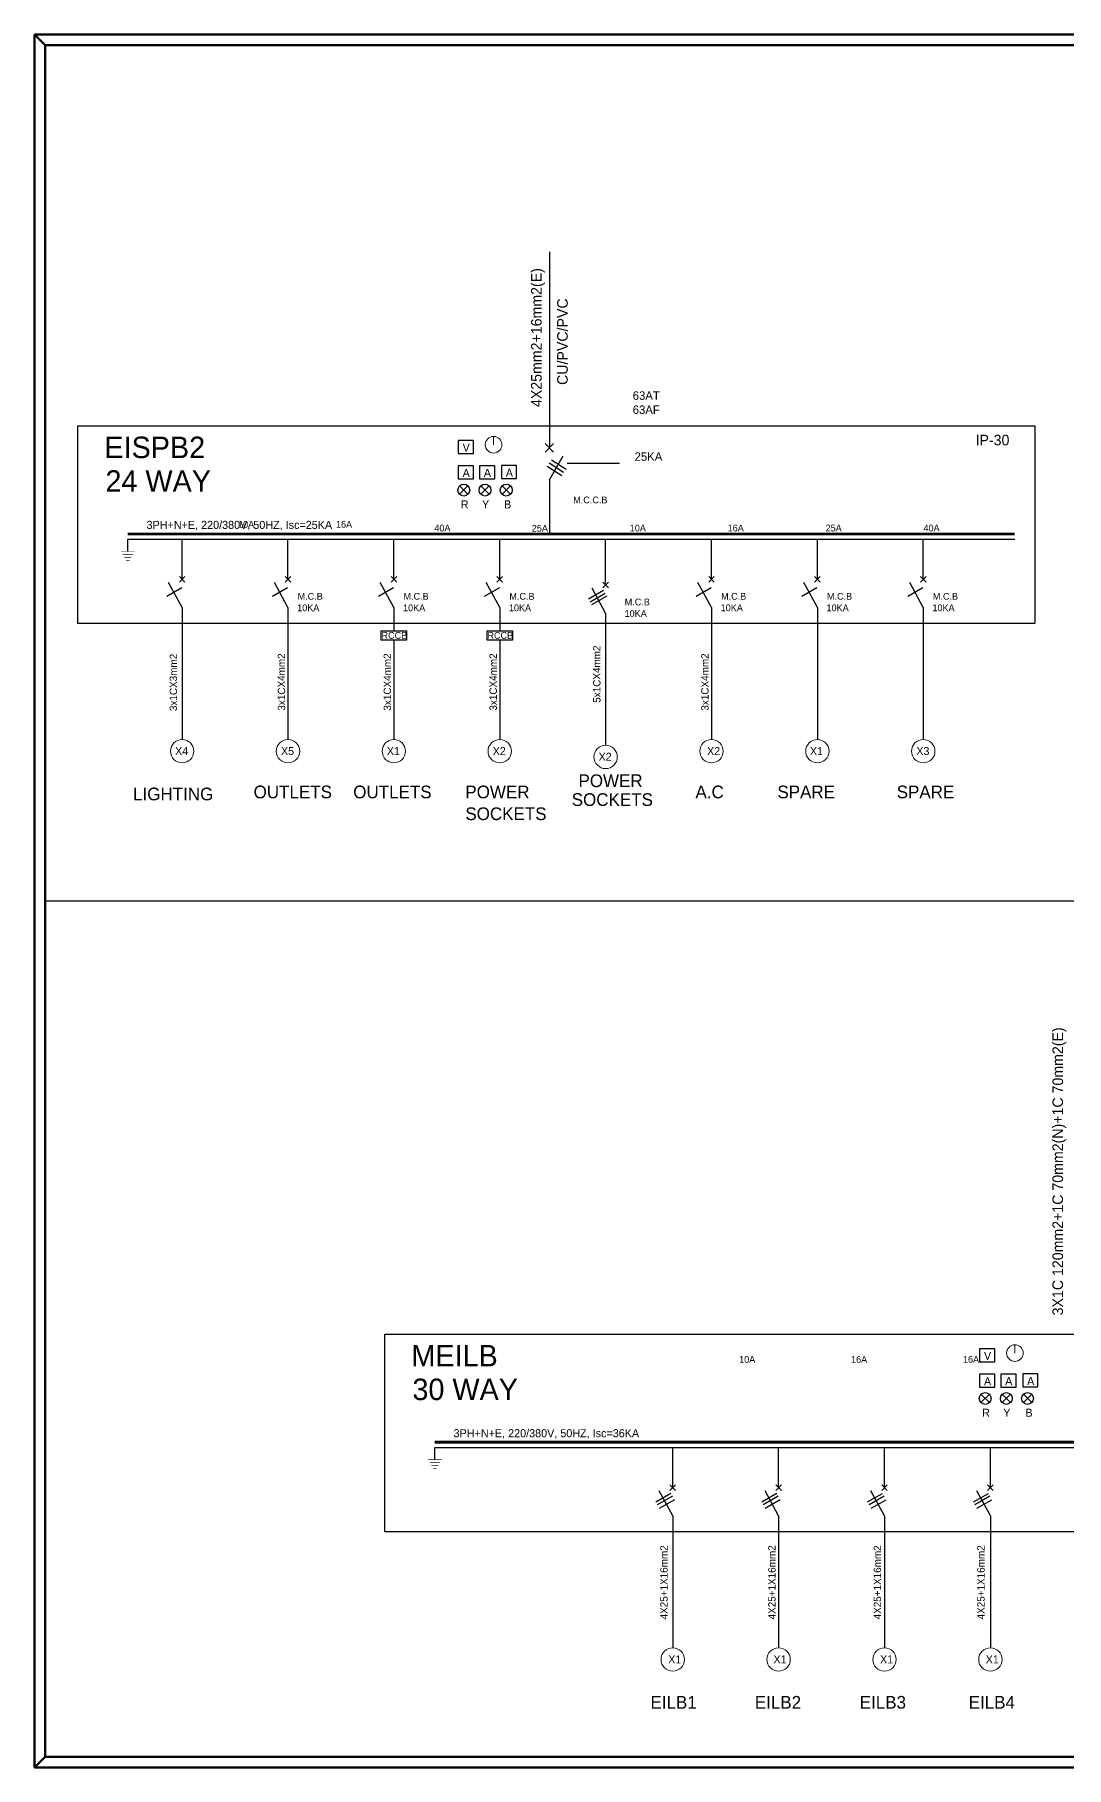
# Model space of a CAD drawing. Header units: millimetres. Extents: x -294 to -67, y -339 to 1001.
# Drawn here: x -167.9 to -128.1, y -34 to 32.7 of the extents above; entities that cross this region are included whole.
import ezdxf

# ---------------------------------------------------------------- set-up
doc = ezdxf.new("R2010")
doc.units = ezdxf.units.MM
doc.header["$LTSCALE"] = 500
doc.header["$MEASUREMENT"] = 0
for name, pattern in [('CENTER', [2, 1.25, -0.25, 0.25, -0.25]), ('CONTINUA', [0]), ('DASHED', [19.05, 12.7, -6.35])]:
    doc.linetypes.add(name, pattern=pattern)
for name, color, linetype in [('DETAIL', 4, 'Continuous'), ('E-BUSBAR', 2, 'Continuous'), ('E-L', 11, 'Continuous'), ('E-PANEL', 1, 'CENTER'), ('E-SLD', 4, 'Continuous'), ('E-T25', 3, 'Continuous'), ('E-TEXT', 3, 'Continuous'), ('E-WIRE', 4, 'CONTINUA'), ('WIRRING', 3, 'Continuous')]:
    doc.layers.add(name, color=color, linetype=linetype)
for name, color, linetype, lineweight in [('E-LTABLE', 3, 'Continuous', 0), ('PANEL SLD', 1, 'Continuous', 0), ('UG-BORDER', 20, 'Continuous', 80)]:
    doc.layers.add(name, color=color, linetype=linetype, lineweight=lineweight)
doc.styles.add('STENCIL', font='stencil.shx')

msp = doc.modelspace()

# ---------------------------------------------------------------- linework, layer by layer
at = {"color": 4, "ltscale": 0.5}
for points, elevation in [([(-150.958, 17.078), (-151.547, 17.078), (-151.547, 16.576), (-150.958, 16.576)], -0.004), ([(-150.958, 16.099), (-151.547, 16.099), (-151.547, 15.598), (-150.958, 15.598)], -0.004), ([(-150.141, 16.104), (-150.73, 16.104), (-150.73, 15.603), (-150.141, 15.603)], -0.004), ([(-149.296, 16.109), (-149.885, 16.109), (-149.885, 15.607), (-149.296, 15.607)], -0.004), ([(-130.886, -17.889), (-131.475, -17.889), (-131.475, -18.39), (-130.886, -18.39)], -0.028), ([(-130.886, -18.867), (-131.475, -18.867), (-131.475, -19.368), (-130.886, -19.368)], -0.028), ([(-130.07, -18.862), (-130.659, -18.862), (-130.659, -19.363), (-130.07, -19.363)], -0.028), ([(-129.225, -18.857), (-129.813, -18.857), (-129.813, -19.359), (-129.225, -19.359)], -0.028)]:
    msp.add_lwpolyline(points, close=True, dxfattribs=dict(at, elevation=elevation))
at = {"layer": 'DETAIL'}
for p, q in [((-162.175, 10.647, 0), (-162.175, 5.565, 0)), ((-158.099, 10.647, 0), (-158.099, 5.565, 0)), ((-154.023, 10.647, 0), (-154.023, 9.749, 0)), ((-149.946, 10.647, 0), (-149.946, 9.749, 0)), ((-145.87, 10.428, 0), (-145.87, 5.346, 0)), ((-141.794, 10.648, 0), (-141.794, 5.566, 0)), ((-137.718, 10.647, 0), (-137.718, 5.565, 0)), ((-133.642, 10.647, 0), (-133.642, 5.565, 0)), ((-154.023, 9.386, 0), (-154.023, 5.565, 0)), ((-149.946, 9.393, 0), (-149.946, 5.565, 0)), ((-143.286, -24.319, -0.024), (-143.286, -29.401, -0.024)), ((-139.21, -24.319, -0.024), (-139.21, -25.217, -0.024)), ((-131.058, -24.319, -0.024), (-131.058, -29.401, -0.024)), ((-139.21, -25.179, -0.024), (-139.21, -29.401, -0.024))]:
    msp.add_line(p, q, dxfattribs=at)
at = {"layer": 'E-BUSBAR'}
for p, q in [((-164.267, 12.804, 0), (-164.267, 13.281, 0)), ((-152.447, -22.162, -0.024), (-152.447, -21.685, -0.024))]:
    msp.add_line(p, q, dxfattribs=at)
at = {"layer": 'E-BUSBAR', "linetype": 'DASHED'}
for p, q in [((-164.267, 13.281, 0), (-130.12, 13.281, 0)), ((-152.447, -21.685, -0.024), (-98.115, -21.685, -0.024))]:
    msp.add_line(p, q, dxfattribs=at)
at = {"layer": 'E-BUSBAR', "const_width": 0.0229}
for points, elevation in [([(-164.002, 12.804), (-164.531, 12.804)], 0), ([(-152.182, -22.162), (-152.712, -22.162)], -0.024)]:
    msp.add_lwpolyline(points, dxfattribs=dict(at, elevation=elevation))
at = {"layer": 'E-BUSBAR', "linetype": 'DASHED', "const_width": 0.0229}
for points, elevation in [([(-164.068, 12.69), (-164.465, 12.69)], 0), ([(-164.134, 12.575), (-164.399, 12.575)], 0), ([(-164.201, 12.461), (-164.333, 12.461)], 0), ([(-152.248, -22.276), (-152.645, -22.276)], -0.024), ([(-152.315, -22.391), (-152.579, -22.391)], -0.024), ([(-152.381, -22.505), (-152.513, -22.505)], -0.024)]:
    msp.add_lwpolyline(points, dxfattribs=dict(at, elevation=elevation))
at = {"layer": 'E-L', "color": 1}
for p, q in [((-151.492, 15.004, -0.004), (-151.17, 15.327, -0.004)), ((-151.17, 15.004, -0.004), (-151.492, 15.327, -0.004)), ((-131.421, -19.962, -0.028), (-131.098, -19.639, -0.028)), ((-131.098, -19.962, -0.028), (-131.421, -19.639, -0.028))]:
    msp.add_line(p, q, dxfattribs=at)
at = {"layer": 'E-L', "color": 2}
for p, q in [((-150.675, 15.004, -0.004), (-150.353, 15.327, -0.004)), ((-150.353, 15.004, -0.004), (-150.675, 15.327, -0.004)), ((-130.604, -19.962, -0.028), (-130.282, -19.639, -0.028)), ((-130.282, -19.962, -0.028), (-130.604, -19.639, -0.028))]:
    msp.add_line(p, q, dxfattribs=at)
at = {"layer": 'E-L', "color": 5}
for p, q in [((-149.859, 15.004, -0.004), (-149.537, 15.327, -0.004)), ((-149.537, 15.004, -0.004), (-149.859, 15.327, -0.004)), ((-129.788, -19.962, -0.028), (-129.465, -19.639, -0.028)), ((-129.465, -19.962, -0.028), (-129.788, -19.639, -0.028))]:
    msp.add_line(p, q, dxfattribs=at)
at = {"layer": 'E-L', "color": 1}
for centre in [(-151.331, 15.166, -0.004), (-131.259, -19.801, -0.028)]:
    msp.add_circle(centre, 0.228, dxfattribs=at)
at = {"layer": 'E-L', "color": 2}
for centre in [(-150.514, 15.166, -0.004), (-130.443, -19.801, -0.028)]:
    msp.add_circle(centre, 0.228, dxfattribs=at)
at = {"layer": 'E-L', "color": 5}
for centre in [(-149.698, 15.166, -0.004), (-129.627, -19.801, -0.028)]:
    msp.add_circle(centre, 0.228, dxfattribs=at)
at = {"layer": 'E-LTABLE'}
for p, q in [((-150.184, 17.234, -0.004), (-150.184, 16.914, -0.004)), ((-130.112, -17.732, -0.028), (-130.112, -18.052, -0.028))]:
    msp.add_line(p, q, dxfattribs=at)
for centre in [(-150.184, 16.914, -0.004), (-130.112, -18.052, -0.028)]:
    msp.add_circle(centre, 0.32, dxfattribs=at)
at = {"layer": 'E-PANEL', "color": 1, "linetype": 'CENTER', "ltscale": 4}
msp.add_lwpolyline([(-166.194, 17.645), (-129.349, 17.645), (-129.349, 10.025), (-166.194, 10.025)], close=True, dxfattribs=at)
at = {"layer": 'E-PANEL', "color": 1, "linetype": 'CENTER', "ltscale": 4, "elevation": -0.024}
msp.add_lwpolyline([(-154.374, -17.321), (-97.686, -17.321), (-97.686, -24.941), (-154.374, -24.941)], close=True, dxfattribs=at)
at = {"layer": 'E-SLD', "color": 2, "linetype": 'CONTINUA', "const_width": 0.104}
for points, elevation in [([(-130.12, 13.482), (-164.267, 13.482)], 0), ([(-98.115, -21.484), (-152.447, -21.484)], -0.024)]:
    msp.add_lwpolyline(points, dxfattribs=dict(at, elevation=elevation))
at = {"layer": 'E-TEXT', "elevation": 0.024}
msp.add_lwpolyline([(-147.357, 16.203), (-145.338, 16.203)], dxfattribs=at)
at = {"layer": 'E-WIRE', "color": 4}
for p, q in [((-147.556, 15.718, 0.024), (-148.117, 16.081, 0.024)), ((-147.488, 15.842, 0.024), (-148.048, 16.204, 0.024)), ((-147.392, 15.956, 0.024), (-147.952, 16.318, 0.024)), ((-148.035, 15.56, 0.024), (-148.035, 13.534, 0.024)), ((-162.189, 11.403, 0), (-162.77, 11.073, 0)), ((-162.175, 10.647, 0), (-162.698, 11.604, 0)), ((-162.282, 11.626, 0), (-162.067, 11.842, 0)), ((-162.067, 11.626, 0), (-162.282, 11.842, 0)), ((-158.113, 11.403, 0), (-158.693, 11.073, 0)), ((-158.099, 10.647, 0), (-158.622, 11.604, 0)), ((-158.206, 11.626, 0), (-157.991, 11.842, 0)), ((-157.991, 11.626, 0), (-158.206, 11.842, 0)), ((-154.037, 11.403, 0), (-154.617, 11.073, 0)), ((-154.023, 10.647, 0), (-154.545, 11.604, 0)), ((-154.13, 11.626, 0), (-153.915, 11.842, 0)), ((-153.915, 11.626, 0), (-154.13, 11.842, 0)), ((-149.961, 11.403, 0), (-150.541, 11.073, 0)), ((-149.946, 10.647, 0), (-150.469, 11.604, 0)), ((-150.054, 11.626, 0), (-149.839, 11.842, 0)), ((-149.839, 11.626, 0), (-150.054, 11.842, 0)), ((-145.87, 10.428, 0), (-146.393, 11.385, 0)), ((-145.978, 11.408, 0), (-145.763, 11.623, 0)), ((-145.763, 11.408, 0), (-145.978, 11.623, 0)), ((-141.809, 11.404, 0), (-142.389, 11.074, 0)), ((-141.794, 10.648, 0), (-142.317, 11.605, 0)), ((-141.902, 11.627, 0), (-141.687, 11.842, 0)), ((-141.687, 11.627, 0), (-141.902, 11.842, 0)), ((-137.733, 11.403, 0), (-138.313, 11.073, 0)), ((-137.718, 10.647, 0), (-138.241, 11.604, 0)), ((-137.826, 11.626, 0), (-137.611, 11.842, 0)), ((-137.611, 11.626, 0), (-137.826, 11.842, 0)), ((-133.657, 11.403, 0), (-134.237, 11.073, 0)), ((-133.642, 10.647, 0), (-134.165, 11.604, 0)), ((-133.75, 11.626, 0), (-133.535, 11.842, 0)), ((-133.535, 11.626, 0), (-133.75, 11.842, 0)), ((-145.948, 11.3, 0), (-146.528, 10.97, 0)), ((-145.885, 11.185, 0), (-146.465, 10.855, 0)), ((-145.828, 11.08, 0), (-146.408, 10.75, 0)), ((-135.134, -23.232, -0.024), (-135.134, -21.685, -0.024)), ((-143.394, -23.34, -0.024), (-143.179, -23.124, -0.024)), ((-143.179, -23.34, -0.024), (-143.394, -23.124, -0.024)), ((-139.318, -23.34, -0.024), (-139.102, -23.124, -0.024)), ((-139.102, -23.34, -0.024), (-139.318, -23.124, -0.024)), ((-135.242, -23.34, -0.024), (-135.026, -23.124, -0.024)), ((-135.026, -23.34, -0.024), (-135.242, -23.124, -0.024)), ((-131.166, -23.34, -0.024), (-130.95, -23.124, -0.024)), ((-130.95, -23.34, -0.024), (-131.166, -23.124, -0.024)), ((-143.357, -23.461, -0.024), (-143.937, -23.791, -0.024)), ((-143.301, -23.563, -0.024), (-143.881, -23.893, -0.024)), ((-143.286, -24.319, -0.024), (-143.809, -23.362, -0.024)), ((-143.224, -23.703, -0.024), (-143.804, -24.033, -0.024)), ((-139.281, -23.461, -0.024), (-139.861, -23.791, -0.024)), ((-139.225, -23.563, -0.024), (-139.805, -23.893, -0.024)), ((-139.21, -24.319, -0.024), (-139.733, -23.362, -0.024)), ((-139.148, -23.703, -0.024), (-139.728, -24.033, -0.024)), ((-135.219, -23.469, -0.024), (-135.799, -23.799, -0.024)), ((-135.149, -23.563, -0.024), (-135.729, -23.893, -0.024)), ((-135.086, -23.711, -0.024), (-135.666, -24.041, -0.024)), ((-135.134, -24.319, -0.024), (-135.657, -23.362, -0.024)), ((-131.143, -23.469, -0.024), (-131.723, -23.799, -0.024)), ((-131.073, -23.563, -0.024), (-131.653, -23.893, -0.024)), ((-131.01, -23.711, -0.024), (-131.59, -24.041, -0.024)), ((-131.058, -24.319, -0.024), (-131.581, -23.362, -0.024)), ((-135.134, -24.319, -0.024), (-135.134, -29.401, -0.024))]:
    msp.add_line(p, q, dxfattribs=at)
at = {"layer": 'E-WIRE', "color": 4, "elevation": 0.024}
msp.add_lwpolyline([(-148.035, 24.333), (-148.035, 16.793)], dxfattribs=at)
at = {"layer": 'PANEL SLD'}
for centre in [(-162.175, 5.115, 0), (-158.099, 5.115, 0), (-154.023, 5.115, 0), (-149.946, 5.115, 0), (-145.87, 4.896, 0), (-141.794, 5.116, 0), (-137.718, 5.115, 0), (-133.642, 5.115, 0), (-143.286, -29.851, -0.024), (-139.21, -29.851, -0.024), (-135.134, -29.851, -0.024), (-131.058, -29.851, -0.024)]:
    msp.add_circle(centre, 0.45, dxfattribs=at)
at = {"layer": 'UG-BORDER'}
for p, q in [((-167.853, 32.699), (-167.853, -34.001)), ((-167.853, -34.001), (-167.853, 32.699)), ((-71.853, 32.699), (-167.853, 32.699)), ((-167.853, 32.699), (-167.448, 32.294)), ((-167.448, 32.294), (-167.448, -33.597)), ((-72.257, 32.294), (-167.448, 32.294)), ((-167.853, -34.001), (-167.448, -33.597)), ((-167.853, -34.001), (-71.853, -34.001)), ((-167.448, -33.597), (-72.257, -33.597))]:
    msp.add_line(p, q, dxfattribs=at)
at = {"layer": 'WIRRING', "color": 4}
for p, q in [((-147.872, 16.63, 0.024), (-148.199, 16.957, 0.024)), ((-148.199, 16.63, 0.024), (-147.872, 16.957, 0.024)), ((-148.035, 15.56, 0.024), (-147.501, 16.485, 0.024)), ((-162.175, 11.734, 0), (-162.175, 13.281, 0)), ((-158.099, 11.734, 0), (-158.099, 13.281, 0)), ((-154.023, 11.734, 0), (-154.023, 13.281, 0)), ((-149.946, 11.734, 0), (-149.946, 13.281, 0)), ((-145.87, 11.516, 0), (-145.87, 13.281, 0)), ((-141.794, 11.735, 0), (-141.794, 13.282, 0)), ((-137.718, 11.734, 0), (-137.718, 13.281, 0)), ((-133.642, 11.734, 0), (-133.642, 13.281, 0)), ((-143.286, -23.232, -0.024), (-143.286, -21.685, -0.024)), ((-139.21, -23.232, -0.024), (-139.21, -21.685, -0.024)), ((-131.058, -23.232, -0.024), (-131.058, -21.685, -0.024))]:
    msp.add_line(p, q, dxfattribs=at)
at = {"layer": 'WIRRING', "color": 6, "linetype": 'CONTINUA'}
msp.add_line((-167.448, -0.651), (-88.436, -0.651), dxfattribs=at)
at = {"layer": 'WIRRING', "linetype": 'CONTINUA', "elevation": 0}
for points in [[(-154.51, 9.749), (-153.535, 9.749), (-153.535, 9.386), (-154.51, 9.386)], [(-150.434, 9.749), (-149.459, 9.749), (-149.459, 9.386), (-150.434, 9.386)]]:
    msp.add_lwpolyline(points, close=True, dxfattribs=at)

# ---------------------------------------------------------------- texts
at = {"layer": 'E-T25', "style": 'STENCIL'}
for s, height, p in [('IP-30', 0.4076, (-131.628, 16.89, -0.004)), ('25KA', 0.3261, (-144.756, 16.296, 0.024)), ('M.C.C.B', 0.2609, (-147.119, 14.658, 0.028)), ('10A', 0.2609, (-160.022, 13.717, 7550.241)), ('16A', 0.2609, (-156.252, 13.717, 7550.265)), ('40A', 0.2609, (-152.464, 13.575, 7550.241)), ('25A', 0.2609, (-148.712, 13.567, 7550.241)), ('10A', 0.2609, (-144.942, 13.575, 7550.241)), ('16A', 0.2609, (-141.172, 13.575, 7550.241)), ('25A', 0.2609, (-137.402, 13.575, 7550.241)), ('40A', 0.2609, (-133.633, 13.575, 7550.241)), ('10KA', 0.2609, (-157.745, 10.504, -0.006)), ('M.C.B', 0.2609, (-157.729, 10.947, 0)), ('10KA', 0.2609, (-153.669, 10.504, -0.006)), ('M.C.B', 0.2609, (-153.653, 10.947, 0)), ('10KA', 0.2609, (-149.593, 10.504, -0.006)), ('M.C.B', 0.2609, (-149.577, 10.947, 0)), ('M.C.B', 0.2609, (-145.135, 10.728, 0)), ('10KA', 0.2609, (-141.441, 10.505, -0.006)), ('M.C.B', 0.2609, (-141.425, 10.948, 0)), ('10KA', 0.2609, (-137.365, 10.504, -0.006)), ('M.C.B', 0.2609, (-137.348, 10.947, 0)), ('10KA', 0.2609, (-133.289, 10.504, -0.006)), ('M.C.B', 0.2609, (-133.272, 10.947, 0)), ('10KA', 0.2609, (-145.141, 10.286, -0.006)), ('RCCB', 0.2609, (-154.497, 9.443, -0.004)), ('RCCB', 0.2609, (-150.42, 9.443, -0.004)), ('10A', 0.2609, (-140.73, -18.429, 7550.241)), ('16A', 0.2609, (-136.422, -18.429, 7550.265)), ('16A', 0.2609, (-132.113, -18.428, 7550.241))]:
    msp.add_text(s, height=height, dxfattribs=at).set_placement(p)
at = {"layer": 'E-TEXT', "style": 'STENCIL'}
for s, height, p in [('4X25mm2+16mm2(E) ', 0.40762, (-148.333, 18.364, 0.024)), ('CU/PVC/PVC', 0.4076, (-147.329, 19.216, 0.055)), ('3x1CX3mm2', 0.2853, (-162.37, 6.66, -0.004)), ('3x1CX4mm2', 0.2853, (-158.209, 6.676, -0.028)), ('3x1CX4mm2', 0.2853, (-154.133, 6.676, -0.028)), ('3x1CX4mm2', 0.2853, (-150.057, 6.676, -0.028)), ('5x1CX4mm2', 0.2853, (-146.068, 6.979, 0)), ('3x1CX4mm2', 0.2853, (-141.905, 6.676, -0.028)), ('3X1C 120mm2+1C 70mm2(N)+1C 70mm2(E) ', 0.40762, (-128.261, -16.602)), ('4X25+1X16mm2', 0.28534, (-143.482, -28.306, -0.028)), ('4X25+1X16mm2', 0.28534, (-139.326, -28.306, -0.028)), ('4X25+1X16mm2', 0.28534, (-135.265, -28.306, -0.028)), ('4X25+1X16mm2', 0.28534, (-131.278, -28.306, -0.028))]:
    msp.add_text(s, height=height, rotation=90, dxfattribs=at).set_placement(p)
for s, height, p in [('63AT', 0.3261, (-144.827, 18.642, 7550.237)), ('63AF', 0.3261, (-144.827, 18.098, 7550.237)), ('R', 0.311, (-151.448, 14.462, -0.004)), ('Y', 0.311, (-150.631, 14.462, -0.004)), ('B', 0.311, (-149.783, 14.462, -0.004)), (' 3PH+N+E, 220/380V, 50HZ, Isc=25KA', 0.31055, (-163.66, 13.672, 0)), ('R', 0.311, (-131.376, -20.504, -0.028)), ('Y', 0.311, (-130.56, -20.504, -0.028)), ('B', 0.311, (-129.711, -20.504, -0.028)), (' 3PH+N+E, 220/380V, 50HZ, Isc=36KA', 0.31055, (-151.84, -21.294, -0.024))]:
    msp.add_text(s, height=height, dxfattribs=at).set_placement(p)
at = {"layer": 'E-TEXT', "color": 6, "style": 'STENCIL'}
for s, height, p in [('EISPB2', 0.8282, (-165.168, 16.397, 0)), ('24 WAY', 0.8282, (-165.127, 15.102, -0.004)), ('X4', 0.308, (-162.445, 4.967, 0)), ('X5', 0.308, (-158.369, 4.967, 0)), ('X1', 0.308, (-154.293, 4.967, 0)), ('X2', 0.308, (-150.217, 4.967, 0)), ('X2', 0.308, (-146.14, 4.748, 0)), ('X2', 0.308, (-141.966, 4.967, 0)), ('X1', 0.308, (-138.006, 4.967, 0)), ('X3', 0.308, (-133.908, 4.967, 0)), ('MEILB', 0.8282, (-153.348, -18.569, -0.024)), ('30 WAY', 0.8282, (-153.308, -19.864, -0.028)), ('X1', 0.308, (-143.46, -29.999, -0.024)), ('X1', 0.308, (-139.41, -29.999, -0.024)), ('X1', 0.308, (-135.306, -29.999, -0.024)), ('X1', 0.308, (-131.238, -29.999, -0.024))]:
    msp.add_text(s, height=height, dxfattribs=at).set_placement(p)
at = {"layer": 'E-TEXT', "color": 4, "style": 'STENCIL'}
for s, p in [('V', (-151.377, 16.647, -0.004)), ('A', (-151.377, 15.669, -0.004)), ('A', (-150.56, 15.674, -0.004)), ('A', (-149.715, 15.678, -0.004)), ('V', (-131.305, -18.319, -0.028)), ('A', (-131.305, -19.297, -0.028)), ('A', (-130.489, -19.292, -0.028)), ('A', (-129.644, -19.288, -0.028))]:
    msp.add_text(s, height=0.311, dxfattribs=at).set_placement(p)
at = {"layer": 'E-TEXT', "color": 7, "style": 'STENCIL'}
for s, p in [('POWER', (-146.915, 3.734, 0)), ('LIGHTING', (-164.064, 3.224, -0.004)), ('OUTLETS', (-159.423, 3.302, -0.004)), ('OUTLETS', (-155.587, 3.302, -0.004)), ('POWER', (-151.271, 3.302, -0.028)), ('SOCKETS', (-147.176, 3.008, 0)), ('A.C', (-142.412, 3.303, -0.028)), ('SPARE', (-139.257, 3.302, -0.028)), ('SPARE', (-134.664, 3.302, -0.028)), ('SOCKETS', (-151.271, 2.463, -0.028)), ('EILB1', (-144.144, -31.742, -0.028)), ('EILB2', (-140.126, -31.742, -0.028)), ('EILB3', (-136.088, -31.742, -0.028)), ('EILB4', (-131.893, -31.742, -0.028))]:
    msp.add_text(s, height=0.4891, dxfattribs=at).set_placement(p)

doc.saveas('drawing.dxf')
